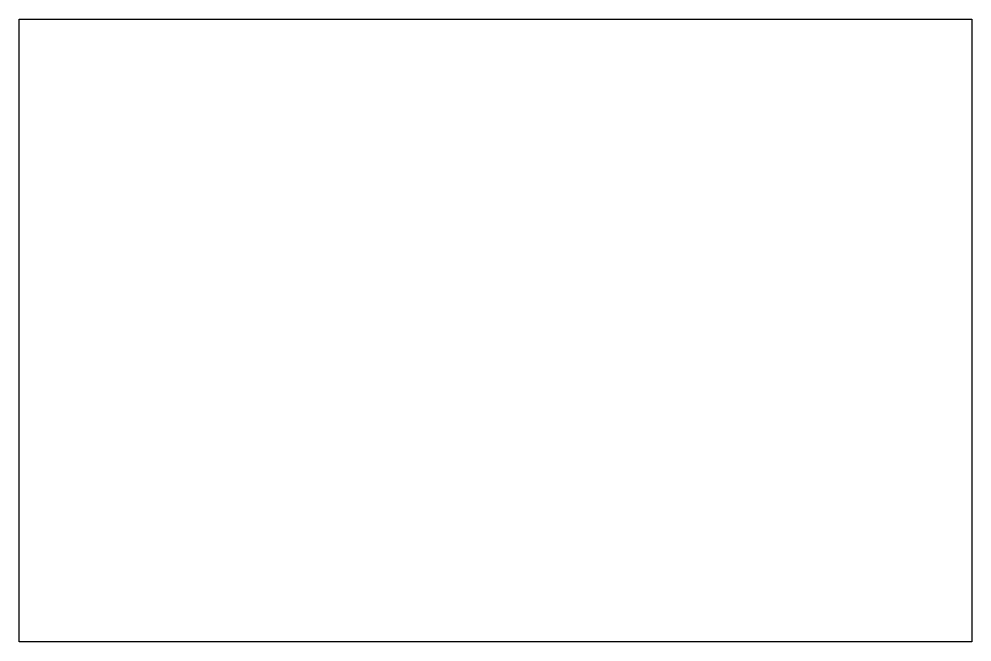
# Paper-space layout 'Layout2' of a CAD drawing. Header units: inches. Extents: x -0.6 to 11.1, y 0.2 to 7.8.
import ezdxf

# ---------------------------------------------------------------- set-up
doc = ezdxf.new("R2010")
doc.units = ezdxf.units.IN
doc.header["$MEASUREMENT"] = 0
doc.layers.add('lines', color=100, linetype='Continuous')

psp = doc.layouts.new('Layout2')

# ---------------------------------------------------------------- linework, layer by layer
at = {"layer": 'lines'}
psp.add_lwpolyline([(-0.571, 7.808), (11.126, 7.808), (11.126, 0.162), (-0.571, 0.162)], close=True, dxfattribs=at)

# ---------------------------------------------------------------- viewports
psp.add_viewport(center=(5.277, 3.985), size=(11.698, 7.6457), view_center_point=(4188.01608, 1582.00648), view_height=0.3401103, dxfattribs=at)

doc.saveas('drawing.dxf')
